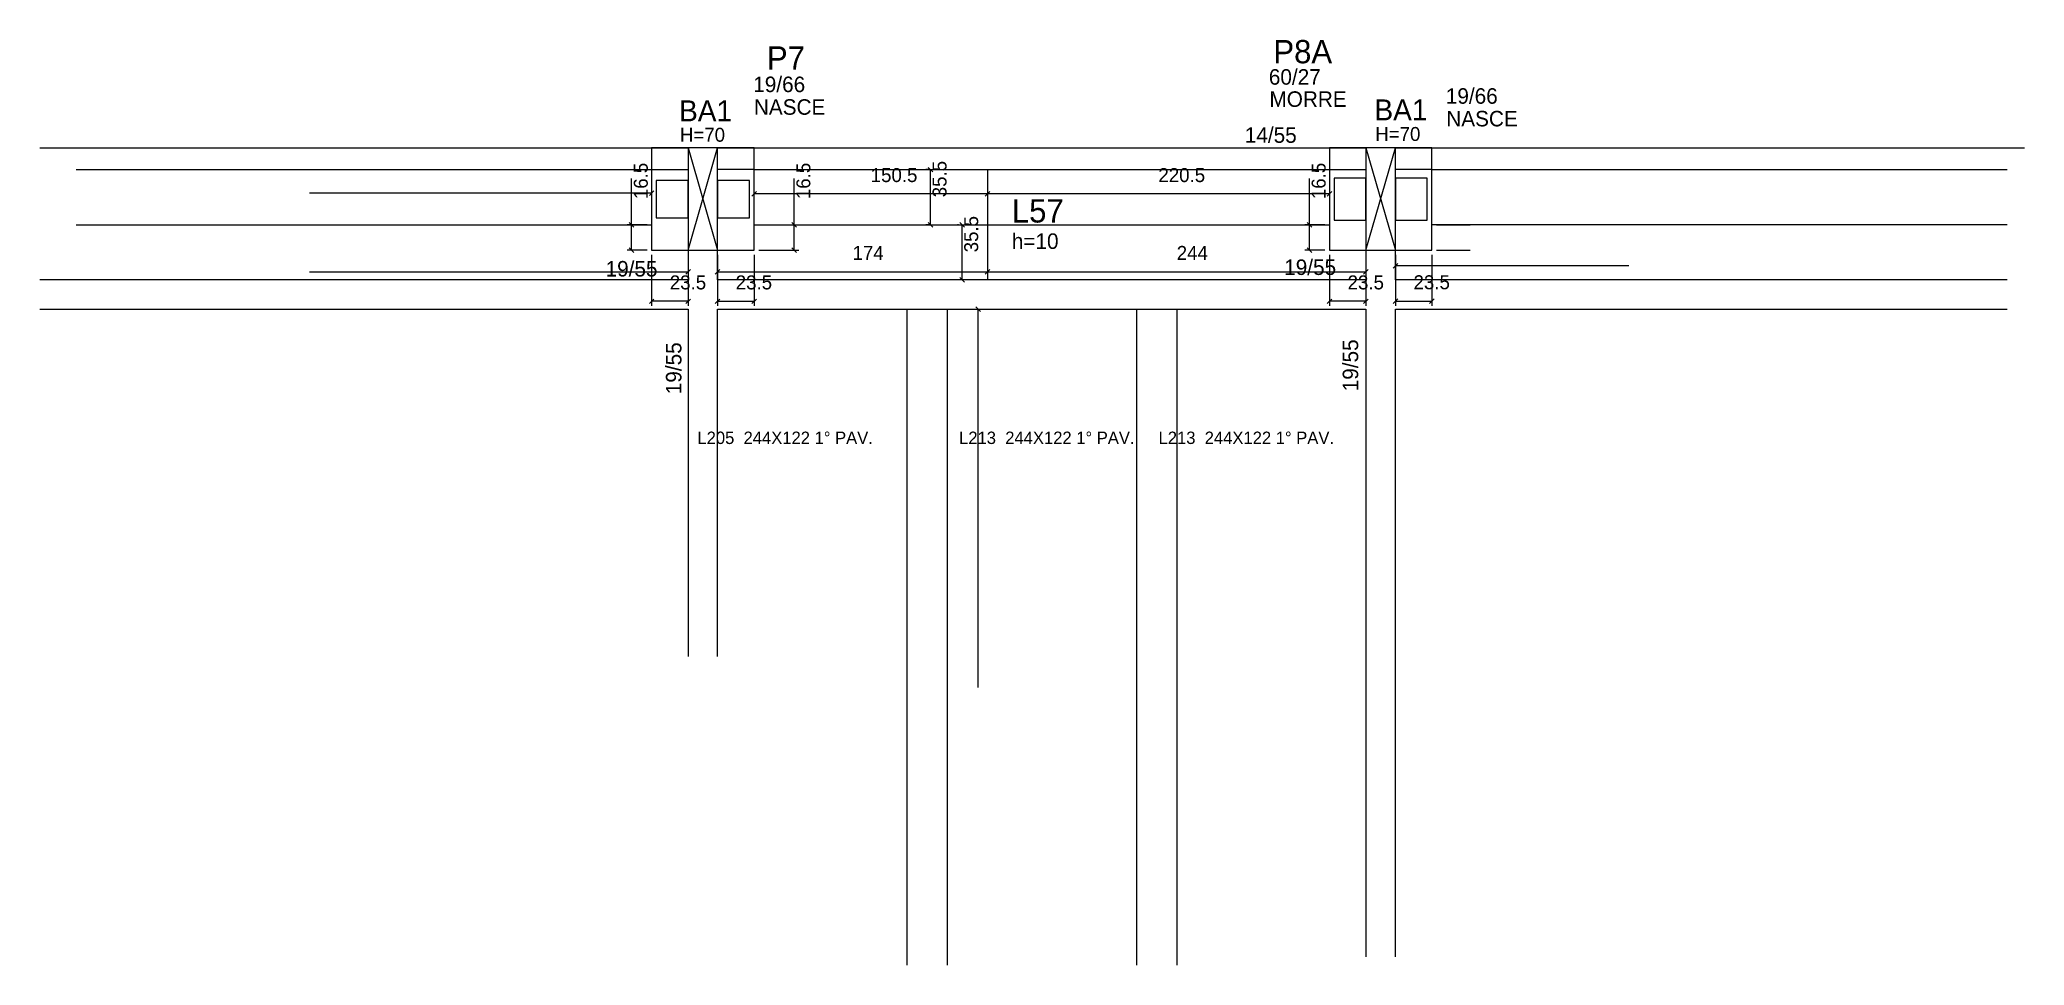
# Model space of a CAD drawing. Header units: metres. Extents: x 6012 to 7292, y 2697 to 3294.
import ezdxf

# ---------------------------------------------------------------- set-up
doc = ezdxf.new("R2010")
doc.units = ezdxf.units.M
for name, color, linetype in [('1', 7, 'Continuous'), ('3', 7, 'Continuous'), ('4', 7, 'Continuous'), ('7', 7, 'Continuous'), ('AUX00', 7, 'Continuous'), ('Painéis', 7, 'Continuous')]:
    doc.layers.add(name, color=color, linetype=linetype)

msp = doc.modelspace()

# ---------------------------------------------------------------- linework, layer by layer
at = {"layer": '1', "color": 1, "lineweight": 25}
for p, q in [((6430.2, 3158.2), (6449.2, 3224.2)), ((6430.2, 3224.2), (6449.2, 3158.2)), ((6867.2, 3158.2), (6886.2, 3224.2)), ((6867.2, 3224.2), (6886.2, 3158.2))]:
    msp.add_line(p, q, dxfattribs=at)
at = {"layer": '3', "color": 3, "lineweight": 25}
for p, q in [((6012.2, 3224.2), (6430.2, 3224.2)), ((6449.2, 3224.2), (6867.2, 3224.2)), ((6886.2, 3224.2), (7291.7, 3224.2)), ((6035.7, 3210.2), (6406.7, 3210.2)), ((6406.7, 3210.2), (6430.2, 3210.2)), ((6472.7, 3210.2), (6449.2, 3210.2)), ((6472.7, 3210.2), (6843.7, 3210.2)), ((6843.7, 3210.2), (6867.2, 3210.2)), ((6909.7, 3210.2), (6886.2, 3210.2)), ((6909.7, 3210.2), (7280.7, 3210.2))]:
    msp.add_line(p, q, dxfattribs=at)
for points in [[(6406.7, 3158.2), (6472.7, 3158.2), (6472.7, 3224.2), (6406.7, 3224.2), (6406.7, 3158.2)], [(6843.7, 3158.2), (6909.7, 3158.2), (6909.7, 3224.2), (6843.7, 3224.2), (6843.7, 3158.2)], [(6430.2, 3158.2), (6430.2, 3139.2)], [(6449.2, 3139.2), (6449.2, 3158.2)], [(6867.2, 3158.2), (6867.2, 3139.2)], [(6886.2, 3139.2), (6886.2, 3158.2)], [(6430.2, 3139.2), (6012.2, 3139.2)], [(6867.2, 3139.2), (6449.2, 3139.2)], [(7280.7, 3139.2), (6886.2, 3139.2)], [(6012.2, 3120.2), (6430.2, 3120.2)], [(6430.2, 3120.2), (6430.2, 2896.2)], [(6449.2, 3120.2), (6867.2, 3120.2)], [(6449.2, 2896.2), (6449.2, 3120.2)], [(6867.2, 3120.2), (6867.2, 2702.7)], [(6886.2, 3120.2), (7280.7, 3120.2)], [(6886.2, 2702.7), (6886.2, 3120.2)]]:
    msp.add_lwpolyline(points, dxfattribs=at)
at = {"layer": '7', "color": 7, "lineweight": 25}
for points in [[(6430.2, 3158.2), (6449.2, 3158.2), (6449.2, 3224.2), (6430.2, 3224.2), (6430.2, 3158.2)], [(6867.2, 3158.2), (6886.2, 3158.2), (6886.2, 3224.2), (6867.2, 3224.2), (6867.2, 3158.2)], [(6430.2, 3203.2), (6409.7, 3203.2), (6409.7, 3179.2), (6430.2, 3179.2), (6430.2, 3203.2)], [(6469.7, 3203.2), (6449.2, 3203.2), (6449.2, 3179.2), (6469.7, 3179.2), (6469.7, 3203.2)], [(6867.2, 3204.7), (6846.7, 3204.7), (6846.7, 3177.7), (6867.2, 3177.7), (6867.2, 3204.7)], [(6906.7, 3204.7), (6886.2, 3204.7), (6886.2, 3177.7), (6906.7, 3177.7), (6906.7, 3204.7)]]:
    msp.add_lwpolyline(points, dxfattribs=at)
at = {"layer": 'Painéis', "color": 0, "lineweight": 25}
for p, q in [((6588, 3208.7), (6585, 3211.7)), ((6405.2, 3193.5), (6408.2, 3196.5)), ((6474.2, 3196.1), (6471.2, 3193.1)), ((6624.7, 3196.1), (6621.7, 3193.1)), ((6621.7, 3193.1), (6624.7, 3196.1)), ((6842.2, 3193.1), (6845.2, 3196.1)), ((6395.3, 3173.2), (6392.3, 3176.2)), ((6500.1, 3173.2), (6497.1, 3176.2)), ((6585, 3176.2), (6588, 3173.2)), ((6608.4, 3173.2), (6605.4, 3176.2)), ((6832.3, 3173.2), (6829.3, 3176.2)), ((6392.3, 3159.7), (6395.3, 3156.7)), ((6497.1, 3159.7), (6500.1, 3156.7)), ((6829.3, 3159.7), (6832.3, 3156.7)), ((6887.7, 3149.7), (6884.7, 3146.7)), ((6428.7, 3142.9), (6431.7, 3145.9)), ((6450.7, 3145.9), (6447.7, 3142.9)), ((6605.4, 3140.7), (6608.4, 3137.7)), ((6621.7, 3142.9), (6624.7, 3145.9)), ((6624.7, 3145.9), (6621.7, 3142.9)), ((6865.7, 3142.9), (6868.7, 3145.9)), ((6408.2, 3126.8), (6405.2, 3123.8)), ((6428.7, 3123.8), (6431.7, 3126.8)), ((6450.7, 3126.8), (6447.7, 3123.8)), ((6471.2, 3123.8), (6474.2, 3126.8)), ((6845.2, 3126.8), (6842.2, 3123.8)), ((6865.7, 3123.8), (6868.7, 3126.8)), ((6887.7, 3126.9), (6884.7, 3123.9)), ((6908.2, 3123.9), (6911.2, 3126.9)), ((6618.6, 3118.7), (6615.6, 3121.7))]:
    msp.add_line(p, q, dxfattribs=at)
at = {"layer": 'Painéis', "color": 4, "lineweight": 25}
for p, q in [((6393.8, 3174.7), (6393.8, 3204.6)), ((6498.6, 3174.7), (6498.6, 3204.6)), ((6585.4, 3210.2), (6583.5, 3210.2)), ((6586.5, 3174.7), (6586.5, 3210.2)), ((6830.8, 3174.7), (6830.8, 3204.6)), ((6406.7, 3195), (6186.2, 3195)), ((6623.2, 3194.6), (6472.7, 3194.6)), ((6843.7, 3194.6), (6623.2, 3194.6)), ((6403.7, 3174.7), (6390.8, 3174.7)), ((6393.8, 3158.2), (6393.8, 3174.7)), ((6475.7, 3174.7), (6501.6, 3174.7)), ((6498.6, 3158.2), (6498.6, 3174.7)), ((6585.4, 3174.7), (6583.5, 3174.7)), ((6604.6, 3174.7), (6603.9, 3174.7)), ((6606.9, 3139.2), (6606.9, 3174.7)), ((6840.7, 3174.7), (6827.8, 3174.7)), ((6830.8, 3158.2), (6830.8, 3174.7)), ((6912.7, 3174.7), (6934.4, 3174.7)), ((6403.7, 3158.2), (6390.8, 3158.2)), ((6406.7, 3155.2), (6406.7, 3122.3)), ((6430.2, 3155.2), (6430.2, 3122.3)), ((6449.2, 3155.2), (6449.2, 3122.3)), ((6472.7, 3155.2), (6472.7, 3122.3)), ((6475.7, 3158.2), (6501.6, 3158.2)), ((6840.7, 3158.2), (6827.8, 3158.2)), ((6843.7, 3155.2), (6843.7, 3122.3)), ((6867.2, 3155.2), (6867.2, 3122.3)), ((6886.2, 3155.2), (6886.2, 3122.4)), ((6886.2, 3147.5), (6886.2, 3151.2)), ((7036.7, 3148.2), (6886.2, 3148.2)), ((6909.7, 3155.2), (6909.7, 3122.4)), ((6912.7, 3158.2), (6934.4, 3158.2)), ((6186.2, 3144.4), (6430.2, 3144.4)), ((6449.2, 3144.4), (6623.2, 3144.4)), ((6604.6, 3139.2), (6603.9, 3139.2)), ((6623.2, 3144.4), (6867.2, 3144.4)), ((6430.2, 3125.3), (6406.7, 3125.3)), ((6449.2, 3125.3), (6472.7, 3125.3)), ((6867.2, 3125.3), (6843.7, 3125.3)), ((6886.2, 3125.4), (6909.7, 3125.4)), ((6617.1, 2876.2), (6617.1, 3120.2))]:
    msp.add_line(p, q, dxfattribs=at)
at = {"layer": 'Painéis', "color": 200, "lineweight": 25}
for p, q in [((6623.2, 3210.2), (6623.2, 3139.2)), ((6035.7, 3174.7), (6406.7, 3174.7)), ((6472.7, 3174.7), (6843.7, 3174.7)), ((7280.7, 3174.7), (6909.7, 3174.7)), ((6571.2, 3120.2), (6571.2, 2697.2)), ((6597.2, 3120.2), (6597.2, 2697.2)), ((6719.2, 3120.2), (6719.2, 2697.2)), ((6745.2, 3120.2), (6745.2, 2697.2))]:
    msp.add_line(p, q, dxfattribs=at)

# ---------------------------------------------------------------- texts
at = {"layer": '3', "color": 3, "lineweight": 25}
for s, height, p in [('60/27', 10, (6804.6, 3265)), ('19/66', 10, (6472.2, 3260.2)), ('19/66', 10, (6918.7, 3252.7)), ('NASCE', 10, (6472.6, 3245.6)), ('MORRE', 10, (6805, 3250.7)), ('H=70', 9, (6424.9, 3228.2)), ('14/55', 10, (6789.1, 3227.5)), ('H=70', 9, (6873.2, 3228.7)), ('NASCE', 10, (6919, 3238.1)), ('h=10', 10, (6638.9, 3159.1)), ('19/55', 10, (6377, 3141.3)), ('19/55', 10, (6814.5, 3142.3))]:
    msp.add_text(s, height=height, dxfattribs=at).set_placement(p)
for p in [(6425.9, 3065.4), (6862.2, 3067.3)]:
    msp.add_text('19/55', height=10, rotation=90, dxfattribs=at).set_placement(p)
at = {"layer": '4', "color": 4, "lineweight": 25}
for s, height, p in [('P7', 15, (6481, 3274.7)), ('P8A', 15, (6807.5, 3278.8)), ('BA1', 13.5, (6424.4, 3241.4)), ('BA1', 13.5, (6872.7, 3242)), ('L57', 15, (6638.9, 3176.1))]:
    msp.add_text(s, height=height, dxfattribs=at).set_placement(p)
at = {"layer": 'AUX00', "color": 7, "lineweight": 25}
for s, p in [('L205 ^J244X122^J1° PAV.', (6436.2, 3033.3)), ('L213 ^J244X122^J1° PAV.', (6604.9, 3033.3)), ('L213 ^J244X122^J1° PAV.', (6733.5, 3033.3))]:
    msp.add_text(s, height=8, dxfattribs=at).set_placement(p)
at = {"layer": 'Painéis', "color": 240, "lineweight": 25}
for s, p in [('16.5', (6404.2, 3191.2)), ('16.5', (6509, 3191.2)), ('35.5', (6596.8, 3192.4)), ('16.5', (6841.2, 3191.2)), ('35.5', (6617.2, 3156.9))]:
    msp.add_text(s, height=9, rotation=90, dxfattribs=at).set_placement(p)
for s, p in [('150.5', (6547.9, 3202.2)), ('220.5', (6733.4, 3202.2)), ('174', (6536.2, 3152)), ('244', (6745.2, 3152)), ('23.5', (6418.4, 3133)), ('23.5', (6460.9, 3133)), ('23.5', (6855.4, 3133)), ('23.5', (6897.9, 3133.1))]:
    msp.add_text(s, height=9, dxfattribs=at).set_placement(p)

doc.saveas('drawing.dxf')
